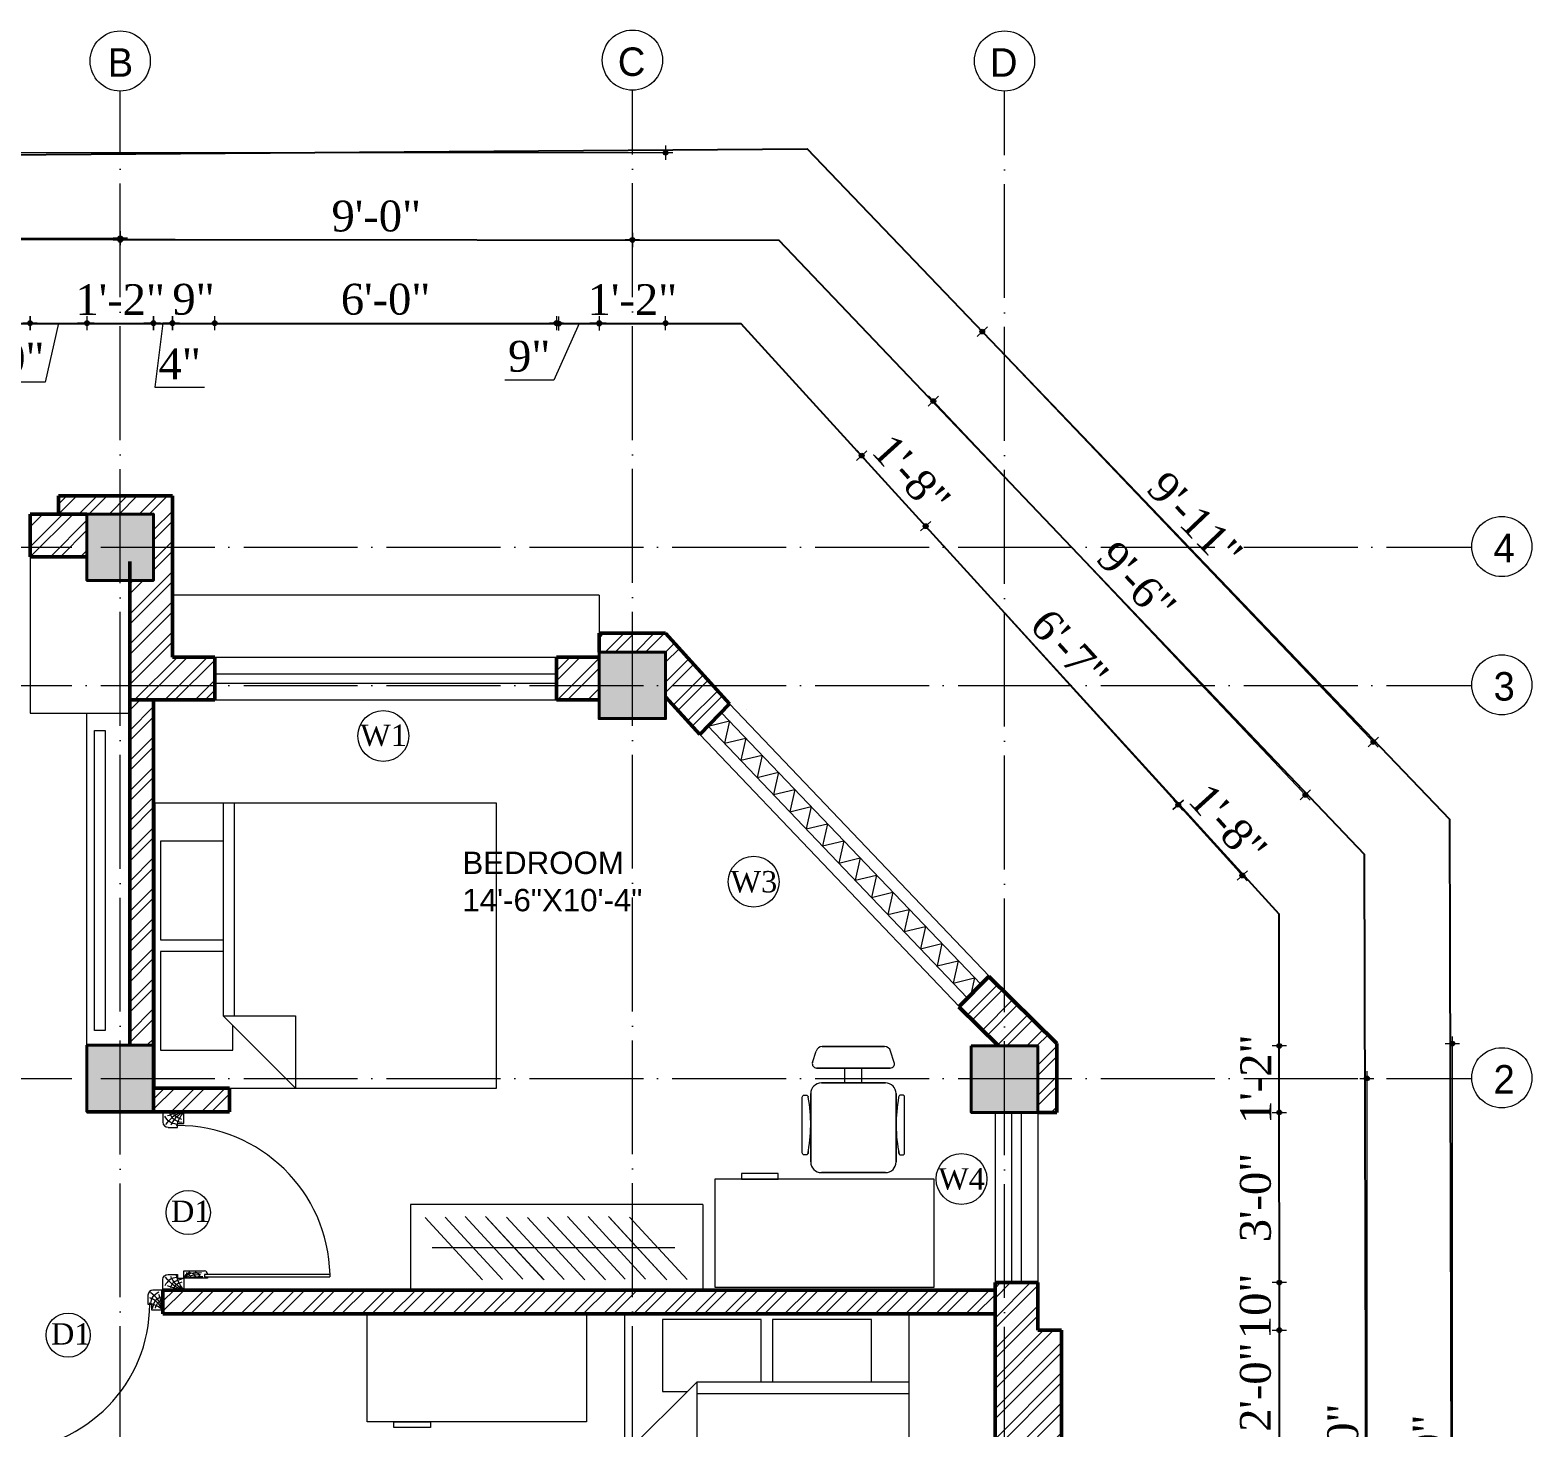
# Model space of a CAD drawing. Header units: inches. Extents: x 153221 to 157601, y -20468 to 0.
# Drawn here: x 155439.4 to 155755.8, y -18797.3 to -18502.7 of the extents above; entities that cross this region are included whole.
import ezdxf

# ---------------------------------------------------------------- set-up
doc = ezdxf.new("R2010")
doc.units = ezdxf.units.IN
doc.header["$MEASUREMENT"] = 0
doc.header["$PDMODE"] = 99
doc.linetypes.add('ACAD_ISO04W100', pattern=[30, 24, -3, 0, -3])
for name, color, linetype, lineweight in [('.09', 24, 'Continuous', 9), ('.1', 168, 'Continuous', 13), ('CENTER  LINE RA', 10, 'ACAD_ISO04W100', 20), ('CONC. OUTLINE RA', 150, 'Continuous', 40), ('DOOR-WIN RA', 3, 'Continuous', 20), ('Furniture', 22, 'Continuous', 13), ('Hatch', 254, 'Continuous', 9), ('HATCH RA', 8, 'Continuous', 5), ('Text', 7, 'Continuous', 18), ('TEXTLAYER', 7, 'Continuous', 18), ('WALL RA', 42, 'Continuous', 50)]:
    doc.layers.add(name, color=color, linetype=linetype, lineweight=lineweight)
doc.layers.add('lettring', color=7, linetype='Continuous')
doc.layers.add('WINDOW+dOOR', color=5, linetype='Continuous')
doc.styles.add('DIM', font='dutch.ttf')
doc.styles.get("Standard").update_dxf_attribs({"font": 'arial.ttf'})
doc.styles.add('titles', font='GOTHICB.TTF')
doc.dimstyles.new('Copy of DIM 8', dxfattribs={"dimtxt": 6.5, "dimasz": 1, "dimexe": 6, "dimexo": 18, "dimgap": 1.6875, "dimtad": 1, "dimdec": 0, "dimzin": 3, "dimdsep": 46, "dimlunit": 4, "dimtxsty": 'DIM', "dimblk": 'dot 2', "dimcen": 0.09375, "dimse1": 1, "dimse2": 1, "dimclrd": 1, "dimclre": 1, "dimclrt": 256, "dimadec": 0, "dimazin": 0, "dimtfac": 0.75, "dimtdec": 0, "dimtix": 1, "dimtmove": 1, "dimatfit": 3, "dimldrblk": 'DOT', "dimfxl": 1, "dimtolj": 1, "dimtzin": 0, "dimlwd": 9, "dimlwe": 9, "dimarcsym": 0})
pattern_1 = [(45, (9477.855, -3872.767), (-3.18198052, 3.18198052), []), (45, (9479.976, -3872.767), (-3.18198052, 3.18198052), [])]

# ---------------------------------------------------------------- blocks, each defined once
blk = doc.blocks.new('30 inch door')
at = {"layer": '.09'}
blk.add_arc((10330.01, 24687.1), 25.67, 91.332, 180, dxfattribs=at)
at = {"layer": '.1'}
for p, q in [((10329.41, 24712.76), (10329.41, 24691.67)), ((10329.41, 24712.76), (10329.81, 24712.76)), ((10329.81, 24691.67), (10329.81, 24712.76)), ((10328.81, 24688.15), (10328.81, 24691.67)), ((10329.29, 24692.15), (10329.41, 24692.15)), ((10329.41, 24692.15), (10329.41, 24691.67)), ((10329.41, 24691.67), (10329.81, 24691.67)), ((10329.41, 24691.67), (10329.81, 24691.67)), ((10329.81, 24691.67), (10329.81, 24692.15)), ((10329.81, 24692.15), (10330.01, 24692.15)), ((10330.01, 24692.15), (10330.01, 24688.15)), ((10302.02, 24688.15), (10302.02, 24684.65)), ((10304.03, 24688.15), (10302.02, 24688.15)), ((10304.03, 24688.15), (10304.03, 24688.15)), ((10304.03, 24687.1), (10304.03, 24688.15)), ((10304.65, 24687.1), (10304.03, 24687.1)), ((10304.65, 24685.52), (10304.65, 24687.1)), ((10330.01, 24688.15), (10328.81, 24688.15)), ((10329.4, 24687.1), (10330.01, 24687.1)), ((10329.4, 24685.52), (10329.4, 24687.1)), ((10330.01, 24687.1), (10330.01, 24688.15)), ((10330.01, 24688.15), (10332.02, 24688.15)), ((10332.02, 24688.15), (10332.02, 24684.65)), ((10302.02, 24684.65), (10303.77, 24684.65)), ((10332.02, 24684.65), (10330.27, 24684.65))]:
    blk.add_line(p, q, dxfattribs=at)
for centre, major_axis, start_param, end_param in [((10329.29, 24691.67), (-0.339, 0.339), 5.497787, 7.068583), ((10303.77, 24685.52), (-0.619, -0.619), 0.785398, 2.356194)]:
    blk.add_ellipse(centre, major_axis=major_axis, ratio=1, start_param=start_param, end_param=end_param, dxfattribs=at)
at = {"layer": '.1', "extrusion": (0, 0, -1)}
blk.add_ellipse((10330.27, 24685.52), major_axis=(-0.619, 0.619), ratio=1, start_param=3.926991, end_param=5.497787, dxfattribs=at)
blk.add_line((10330.01, 24688.15), (10330.01, 24688.15))
at = {"layer": 'Hatch', "lineweight": 0}
for points, knots in [([(10330.01, 24688.15), (10329.8, 24688.26), (10329.35, 24688.51), (10329.11, 24688.97), (10328.99, 24689.22)], [0, 0, 0, 0, 17.459472, 37.737029, 37.737029, 37.737029, 37.737029]), ([(10329.9, 24690.9), (10329.69, 24690.85), (10329.25, 24690.74), (10329.1, 24690.31), (10329.02, 24690.08)], [0, 0, 0, 0, 15.424483, 31.99547, 31.99547, 31.99547, 31.99547]), ([(10329.92, 24690.24), (10329.72, 24690.12), (10329.23, 24689.84), (10329.13, 24689.27), (10329.07, 24688.95)], [0, 0, 0, 0, 17.254821, 40.319618, 40.319618, 40.319618, 40.319618]), ([(10330.01, 24688.15), (10329.7, 24688.44), (10329.1, 24689.01), (10329.14, 24689.82), (10329.09, 24691.13)], [0, 0, 0, 0, 30.296971, 58.529009, 58.529009, 58.529009, 58.529009]), ([(10329.9, 24689.44), (10329.59, 24689.24), (10329.23, 24689.01), (10329.2, 24688.63), (10329.2, 24688.58)], [0, 0, 0, 0, 24.633819, 28.489546, 28.489546, 28.489546, 28.489546]), ([(10330.01, 24688.15), (10329.86, 24688.5), (10329.47, 24689.39), (10329.44, 24690.38), (10329.42, 24690.98)], [0, 0, 0, 0, 28.413311, 72.750806, 72.750806, 72.750806, 72.750806]), ([(10330.01, 24688.15), (10329.93, 24688.7), (10329.77, 24689.76), (10329.75, 24690.84), (10329.74, 24691.37)], [0, 0, 0, 0, 41.50394, 80.765622, 80.765622, 80.765622, 80.765622]), ([(10302.02, 24688.15), (10302.05, 24687.95), (10302.17, 24687.01), (10302.48, 24686.12), (10302.72, 24685.42)], [0, 0, 0, 0, 17.459471, 80.67073, 80.67073, 80.67073, 80.67073]), ([(10302.02, 24688.15), (10302.41, 24687.86), (10303.15, 24687.31), (10304.04, 24687.05), (10304.45, 24686.93)], [0, 0, 0, 0, 41.503939, 78.170205, 78.170205, 78.170205, 78.170205]), ([(10302.02, 24688.15), (10302.45, 24687.5), (10303.05, 24686.59), (10304.02, 24686.14), (10304.29, 24686.01)], [0, 0, 0, 0, 64.705486, 90.408952, 90.408952, 90.408952, 90.408952]), ([(10302.02, 24688.15), (10302.13, 24687.79), (10302.35, 24687.1), (10302.97, 24686.1), (10304.18, 24685.07)], [0, 0, 0, 0, 30.296971, 58.529009, 58.529009, 58.529009, 58.529009]), ([(10303.35, 24687.82), (10303.2, 24687.43), (10302.98, 24686.82), (10302.44, 24686.51), (10302.25, 24686.4)], [0, 0, 0, 0, 34.642749, 52.790216, 52.790216, 52.790216, 52.790216]), ([(10303.86, 24687.89), (10303.73, 24687.32), (10303.52, 24686.4), (10302.7, 24686), (10302.39, 24685.85)], [0, 0, 0, 0, 47.051669, 75.417188, 75.417188, 75.417188, 75.417188]), ([(10304.15, 24687.01), (10304.07, 24686.57), (10303.9, 24685.69), (10303.13, 24685.22), (10302.75, 24684.98)], [0, 0, 0, 0, 36.886594, 73.591637, 73.591637, 73.591637, 73.591637]), ([(10332.02, 24688.15), (10331.63, 24687.86), (10330.89, 24687.31), (10330.01, 24687.05), (10329.59, 24686.93)], [0, 0, 0, 0, 41.503939, 78.170205, 78.170205, 78.170205, 78.170205]), ([(10332.02, 24688.15), (10331.59, 24687.5), (10330.99, 24686.59), (10330.03, 24686.14), (10329.75, 24686.01)], [0, 0, 0, 0, 64.705486, 90.408952, 90.408952, 90.408952, 90.408952]), ([(10332.02, 24688.15), (10331.91, 24687.79), (10331.69, 24687.1), (10331.07, 24686.1), (10329.87, 24685.07)], [0, 0, 0, 0, 30.296971, 58.529009, 58.529009, 58.529009, 58.529009]), ([(10329.89, 24687.01), (10329.98, 24686.57), (10330.14, 24685.69), (10330.91, 24685.22), (10331.29, 24684.98)], [0, 0, 0, 0, 36.886594, 73.591637, 73.591637, 73.591637, 73.591637]), ([(10330.18, 24687.89), (10330.31, 24687.32), (10330.52, 24686.4), (10331.35, 24686), (10331.66, 24685.85)], [0, 0, 0, 0, 47.051669, 75.417188, 75.417188, 75.417188, 75.417188]), ([(10330.7, 24687.82), (10330.84, 24687.43), (10331.06, 24686.82), (10331.61, 24686.51), (10331.8, 24686.4)], [0, 0, 0, 0, 34.642749, 52.790216, 52.790216, 52.790216, 52.790216]), ([(10332.02, 24688.15), (10332, 24687.95), (10331.87, 24687.01), (10331.56, 24686.12), (10331.32, 24685.42)], [0, 0, 0, 0, 17.459471, 80.67073, 80.67073, 80.67073, 80.67073])]:
    blk.add_open_spline(points, degree=3, knots=knots, dxfattribs=at)
blk = doc.blocks.new('COLUMN')
at = {"layer": 'CONC. OUTLINE RA', "transparency": 33554687}
h = blk.add_hatch(color=256, dxfattribs=at)
h.dxf.hatch_style = 1
h.paths.add_polyline_path([(148062.93, -13130.45), (148076.93, -13130.45), (148076.93, -13116.45), (148062.93, -13116.45)])
at = {"layer": 'CONC. OUTLINE RA'}
blk.add_lwpolyline([(148062.93, -13116.45), (148076.93, -13116.45), (148076.93, -13130.45), (148062.93, -13130.45)], close=True, dxfattribs=at)
blk = doc.blocks.new('Bed - Queen')
at = {"linetype": 'Continuous'}
for p, q in [((0, -72.00003), (0, 0)), ((0, 0), (59.99999, 0)), ((59.99999, 0), (59.99999, -72.00003)), ((7.99999, -1.2), (28.79998, -1.2)), ((7.99999, -14.4), (7.99999, -1.2)), ((28.79998, -1.2), (28.79998, -14.4)), ((31.19999, -1.2), (51.99999, -1.2)), ((31.19999, -14.4), (31.19999, -1.2)), ((51.99999, -1.2), (51.99999, -16.4)), ((0, -14.4), (44.8, -14.4)), ((59.99999, -29.6), (44.8, -14.4)), ((44.8, -14.4), (44.8, -29.6)), ((44.8, -16.8), (0, -16.8)), ((51.99999, -16.4), (46.79936, -16.4)), ((44.8, -29.6), (59.99999, -29.6)), ((59.99999, -72.00003), (0, -72.00003))]:
    blk.add_line(p, q, dxfattribs=at)
blk = doc.blocks.new('dot1')
at = {"layer": 'Hatch'}
h = blk.add_hatch(color=256, dxfattribs=at)
edge = h.paths.add_edge_path()
edge.add_arc((0, 0), 1, 0, 360)
for p, q in [((3, 0), (-3, 0)), ((0, 3), (0, -3))]:
    blk.add_line(p, q, dxfattribs=at)
blk.add_circle((0, 0), 1, dxfattribs=at)
blk = doc.blocks.new('dot 2')
at = {"layer": 'Hatch', "xscale": 0.5, "yscale": 0.5, "zscale": 0.5}
blk.add_blockref('dot1', (0, 0), dxfattribs=at)
blk = doc.blocks.new('*D711')
at = {"layer": 'Defpoints', "color": 0, "transparency": 16777216}
for p in [(159371.08, -18564.47), (159299.08, -18604.7), (159371.08, -18604.7)]:
    blk.add_point(p, dxfattribs=at)
at = {"layer": 'lettring', "color": 1, "lineweight": 9, "transparency": 16777216}
blk.add_line((159300.08, -18564.47), (159370.08, -18564.47), dxfattribs=at)
at = {"layer": 'lettring', "color": 1, "lineweight": 9, "transparency": 16777216, "rotation": 180}
blk.add_blockref('dot 2', (159299.08, -18564.47), dxfattribs=at)
at = {"layer": 'lettring', "color": 1, "lineweight": 9, "transparency": 16777216}
blk.add_blockref('dot 2', (159371.08, -18564.47), dxfattribs=at)
at = {"layer": 'lettring', "transparency": 16777216, "insert": (159335.08, -18559.47), "char_height": 6.5, "attachment_point": 5, "style": 'DIM'}
blk.add_mtext('\\A1;6\'-0"', dxfattribs=at)
blk = doc.blocks.new('_Dot')
at = {"color": 0, "linetype": 'ByBlock', "lineweight": -2}
blk.add_line((-0.5, 0), (-1, 0), dxfattribs=at)
at = {"color": 0, "linetype": 'ByBlock', "const_width": 0.5}
blk.add_lwpolyline([(-0.25, 0, 1), (0.25, 0, 1)], format="xyb", close=True, dxfattribs=at)
blk = doc.blocks.new('nbc')
at = {"layer": 'CENTER  LINE RA', "linetype": 'ACAD_ISO04W100'}
for p, q in [((157748.23, -18980.32), (157748.23, -18515.46)), ((157856.14, -18980.29), (157856.14, -18515.29)), ((157934.54, -18980.46), (157934.54, -18515.46)), ((157473.24, -18611.56), (158032.97, -18611.56)), ((157473.24, -18640.7), (158032.97, -18640.7)), ((157473.24, -18723.5), (158032.97, -18723.5))]:
    blk.add_line(p, q, dxfattribs=at)
at = {"layer": 'Text'}
for centre in [(157748.23, -18509.12), (157748.23, -18509.12), (157748.23, -18509.12), (157856.14, -18508.94), (157856.14, -18508.94), (157856.14, -18508.94), (157934.54, -18509.12), (157934.54, -18509.12), (157934.54, -18509.12), (158039.31, -18611.43), (158039.31, -18611.43), (158039.31, -18611.43), (158039.31, -18640.57), (158039.31, -18640.57), (158039.31, -18640.57), (158039.31, -18723.37), (158039.31, -18723.37), (158039.31, -18723.37)]:
    blk.add_circle(centre, 6.34, dxfattribs=at)
at = {"layer": 'Text', "char_height": 6, "width": 68.6783, "attachment_point": 3, "rotation": 0.0035, "style": 'titles'}
for s, insert in [('{\\fStylus BT|b0|i0|c0|p34;B}', (157750.95, -18506.44)), ('{\\fStylus BT|b0|i0|c0|p34;C}', (157858.86, -18506.27)), ('{\\fStylus BT|b0|i0|c0|p34;D}', (157937.27, -18506.44)), ('{\\fStylus BT|b0|i0|c0|p34;4}', (158042.03, -18608.75)), ('{\\fStylus BT|b0|i0|c0|p34;3}', (158042.03, -18637.89)), ('{\\fStylus BT|b0|i0|c0|p34;2}', (158042.03, -18720.69))]:
    blk.add_mtext(s, dxfattribs=dict(at, insert=insert))
blk = doc.blocks.new('*D712')
at = {"layer": 'Defpoints', "color": 0, "transparency": 16777216}
for p in [(159383.08, -18564.47), (159371.08, -18604.7), (159383.08, -18604.7)]:
    blk.add_point(p, dxfattribs=at)
at = {"layer": 'lettring', "color": 1, "lineweight": 9, "transparency": 16777216}
for p, q in [((159372.08, -18564.47), (159382.08, -18564.47)), ((159377.08, -18564.47), (159374.3, -18576.91)), ((159374.3, -18576.91), (159355.08, -18576.91))]:
    blk.add_line(p, q, dxfattribs=at)
at = {"layer": 'lettring', "color": 1, "lineweight": 9, "transparency": 16777216, "rotation": 180}
blk.add_blockref('dot 2', (159371.08, -18564.47), dxfattribs=at)
at = {"layer": 'lettring', "color": 1, "lineweight": 9, "transparency": 16777216}
blk.add_blockref('dot 2', (159383.08, -18564.47), dxfattribs=at)
at = {"layer": 'lettring', "transparency": 16777216, "insert": (159364.69, -18571.88), "char_height": 6.5, "attachment_point": 5, "style": 'DIM'}
blk.add_mtext('\\A1;1\'-0"', dxfattribs=at)
blk = doc.blocks.new('*D713')
at = {"layer": 'Defpoints', "color": 0, "transparency": 16777216}
for p in [(159397.08, -18564.47), (159383.08, -18604.7), (159397.08, -18604.69)]:
    blk.add_point(p, dxfattribs=at)
at = {"layer": 'lettring', "color": 1, "lineweight": 9, "transparency": 16777216}
for p, q in [((159382.08, -18564.47), (159381.08, -18564.47)), ((159383.08, -18564.47), (159397.08, -18564.47)), ((159398.08, -18564.47), (159399.08, -18564.47))]:
    blk.add_line(p, q, dxfattribs=at)
blk.add_blockref('dot 2', (159383.08, -18564.47), dxfattribs=at)
at = {"layer": 'lettring', "color": 1, "lineweight": 9, "transparency": 16777216, "rotation": 180}
blk.add_blockref('dot 2', (159397.08, -18564.47), dxfattribs=at)
at = {"layer": 'lettring', "transparency": 16777216, "insert": (159390.08, -18559.51), "char_height": 6.5, "attachment_point": 5, "style": 'DIM'}
blk.add_mtext('\\A1;1\'-2"', dxfattribs=at)
blk = doc.blocks.new('*D714')
at = {"layer": 'Defpoints', "color": 0, "transparency": 16777216}
for p in [(159401.08, -18564.47), (159401.08, -18600.86), (159397.08, -18604.69)]:
    blk.add_point(p, dxfattribs=at)
at = {"layer": 'lettring', "color": 1, "lineweight": 9, "transparency": 16777216}
for p, q in [((159396.08, -18564.47), (159395.08, -18564.47)), ((159397.08, -18564.47), (159401.08, -18564.47)), ((159397.08, -18564.47), (159401.08, -18564.47)), ((159399.08, -18564.47), (159397.39, -18577.97)), ((159402.08, -18564.47), (159403.08, -18564.47)), ((159397.39, -18577.97), (159407.86, -18577.97))]:
    blk.add_line(p, q, dxfattribs=at)
blk.add_blockref('dot 2', (159397.08, -18564.47), dxfattribs=at)
at = {"layer": 'lettring', "color": 1, "lineweight": 9, "transparency": 16777216, "rotation": 180}
blk.add_blockref('dot 2', (159401.08, -18564.47), dxfattribs=at)
at = {"layer": 'lettring', "transparency": 16777216, "insert": (159402.62, -18573.03), "char_height": 6.5, "attachment_point": 5, "style": 'DIM'}
blk.add_mtext('\\A1;4"', dxfattribs=at)
blk = doc.blocks.new('*D715')
at = {"layer": 'Defpoints', "color": 0, "transparency": 16777216}
for p in [(159409.99, -18564.47), (159401.08, -18600.86), (159409.99, -18634.84)]:
    blk.add_point(p, dxfattribs=at)
at = {"layer": 'lettring', "color": 1, "lineweight": 9, "transparency": 16777216}
for p, q in [((159400.08, -18564.47), (159399.08, -18564.47)), ((159401.08, -18564.47), (159409.99, -18564.47)), ((159410.99, -18564.47), (159411.99, -18564.47))]:
    blk.add_line(p, q, dxfattribs=at)
blk.add_blockref('dot 2', (159401.08, -18564.47), dxfattribs=at)
at = {"layer": 'lettring', "color": 1, "lineweight": 9, "transparency": 16777216, "rotation": 180}
blk.add_blockref('dot 2', (159409.99, -18564.47), dxfattribs=at)
at = {"layer": 'lettring', "transparency": 16777216, "insert": (159405.53, -18559.47), "char_height": 6.5, "attachment_point": 5, "style": 'DIM'}
blk.add_mtext('\\A1;9"', dxfattribs=at)
blk = doc.blocks.new('*D864')
at = {"layer": 'Defpoints', "color": 0, "transparency": 16777216}
for p in [(159481.99, -18564.47), (159409.99, -18634.84), (159481.99, -18634.84)]:
    blk.add_point(p, dxfattribs=at)
at = {"layer": 'lettring', "color": 1, "lineweight": 9, "transparency": 16777216}
blk.add_line((159410.99, -18564.47), (159480.99, -18564.47), dxfattribs=at)
at = {"layer": 'lettring', "color": 1, "lineweight": 9, "transparency": 16777216, "rotation": 180}
blk.add_blockref('dot 2', (159409.99, -18564.47), dxfattribs=at)
at = {"layer": 'lettring', "color": 1, "lineweight": 9, "transparency": 16777216}
blk.add_blockref('dot 2', (159481.99, -18564.47), dxfattribs=at)
at = {"layer": 'lettring', "transparency": 16777216, "insert": (159445.99, -18559.47), "char_height": 6.5, "attachment_point": 5, "style": 'DIM'}
blk.add_mtext('\\A1;6\'-0"', dxfattribs=at)
blk = doc.blocks.new('*D860')
at = {"layer": 'Defpoints', "color": 0, "transparency": 16777216}
for p in [(159490.99, -18564.55), (159482.49, -18635.95), (159490.99, -18634.92)]:
    blk.add_point(p, dxfattribs=at)
at = {"layer": 'lettring', "color": 1, "lineweight": 9, "transparency": 16777216}
for p, q in [((159486.74, -18564.55), (159481.43, -18576.49)), ((159483.49, -18564.55), (159489.99, -18564.55)), ((159481.43, -18576.49), (159471.08, -18576.49))]:
    blk.add_line(p, q, dxfattribs=at)
at = {"layer": 'lettring', "color": 1, "lineweight": 9, "transparency": 16777216, "rotation": 180}
blk.add_blockref('dot 2', (159482.49, -18564.55), dxfattribs=at)
at = {"layer": 'lettring', "color": 1, "lineweight": 9, "transparency": 16777216}
blk.add_blockref('dot 2', (159490.99, -18564.55), dxfattribs=at)
at = {"layer": 'lettring', "transparency": 16777216, "insert": (159476.25, -18571.49), "char_height": 6.5, "attachment_point": 5, "style": 'DIM'}
blk.add_mtext('\\A1;9"', dxfattribs=at)
blk = doc.blocks.new('*D716')
at = {"layer": 'Defpoints', "color": 0, "transparency": 16777216}
for p in [(159504.99, -18564.47), (159490.99, -18633.81), (159504.99, -18633.81)]:
    blk.add_point(p, dxfattribs=at)
at = {"layer": 'lettring', "color": 1, "lineweight": 9, "transparency": 16777216}
for p, q in [((159489.99, -18564.47), (159488.99, -18564.47)), ((159490.99, -18564.47), (159504.99, -18564.47)), ((159505.99, -18564.47), (159506.99, -18564.47))]:
    blk.add_line(p, q, dxfattribs=at)
blk.add_blockref('dot 2', (159490.99, -18564.47), dxfattribs=at)
at = {"layer": 'lettring', "color": 1, "lineweight": 9, "transparency": 16777216, "rotation": 180}
blk.add_blockref('dot 2', (159504.99, -18564.47), dxfattribs=at)
at = {"layer": 'lettring', "transparency": 16777216, "insert": (159497.99, -18559.51), "char_height": 6.5, "attachment_point": 5, "style": 'DIM'}
blk.add_mtext('\\A1;1\'-2"', dxfattribs=at)
blk = doc.blocks.new('*D865')
at = {"layer": 'Defpoints', "color": 0, "transparency": 16777216}
for p in [(159390.08, -18546.57), (159186.04, -18611.67), (159390.08, -18611.67)]:
    blk.add_point(p, dxfattribs=at)
at = {"layer": 'lettring', "color": 1, "lineweight": 9, "transparency": 16777216}
blk.add_line((159187.04, -18546.57), (159389.08, -18546.57), dxfattribs=at)
at = {"layer": 'lettring', "color": 1, "lineweight": 9, "transparency": 16777216, "rotation": 180}
blk.add_blockref('dot 2', (159186.04, -18546.57), dxfattribs=at)
at = {"layer": 'lettring', "color": 1, "lineweight": 9, "transparency": 16777216}
blk.add_blockref('dot 2', (159390.08, -18546.57), dxfattribs=at)
at = {"layer": 'lettring', "transparency": 16777216, "insert": (159288.06, -18541.55), "char_height": 6.5, "attachment_point": 5, "style": 'DIM'}
blk.add_mtext('\\A1;17\'-0"', dxfattribs=at)
blk = doc.blocks.new('*D875')
at = {"layer": 'Defpoints', "color": 0, "transparency": 16777216}
for p in [(159497.99, -18546.94), (159497.99, -18546.94), (159390.08, -18611.67)]:
    blk.add_point(p, dxfattribs=at)
at = {"layer": 'lettring', "color": 1, "lineweight": 9, "transparency": 16777216}
blk.add_line((159391.08, -18546.94), (159496.99, -18546.94), dxfattribs=at)
at = {"layer": 'lettring', "color": 1, "lineweight": 9, "transparency": 16777216, "rotation": 180}
blk.add_blockref('dot 2', (159390.08, -18546.94), dxfattribs=at)
at = {"layer": 'lettring', "color": 1, "lineweight": 9, "transparency": 16777216}
blk.add_blockref('dot 2', (159497.99, -18546.94), dxfattribs=at)
at = {"layer": 'lettring', "transparency": 16777216, "insert": (159444.03, -18541.94), "char_height": 6.5, "attachment_point": 5, "style": 'DIM'}
blk.add_mtext('\\A1;9\'-0"', dxfattribs=at)
blk = doc.blocks.new('*D717')
at = {"layer": 'Defpoints', "color": 0, "transparency": 16777216}
for p in [(159179.04, -18528.57), (159179.04, -18629.81), (159504.99, -18629.81)]:
    blk.add_point(p, dxfattribs=at)
at = {"layer": 'lettring', "color": 1, "lineweight": 9, "transparency": 16777216}
blk.add_line((159503.99, -18528.57), (159180.04, -18528.57), dxfattribs=at)
at = {"layer": 'lettring', "color": 1, "lineweight": 9, "transparency": 16777216, "rotation": 180}
blk.add_blockref('dot 2', (159179.04, -18528.57), dxfattribs=at)
at = {"layer": 'lettring', "color": 1, "lineweight": 9, "transparency": 16777216}
blk.add_blockref('dot 2', (159504.99, -18528.57), dxfattribs=at)
at = {"layer": 'lettring', "transparency": 16777216, "insert": (159342.01, -18523.57), "char_height": 6.5, "attachment_point": 5, "style": 'DIM'}
blk.add_mtext('\\A1;27\'-2"', dxfattribs=at)
blk = doc.blocks.new('*D718')
at = {"layer": 'Defpoints', "color": 0, "transparency": 16777216}
for p in [(159559.77, -18607.25), (159504.99, -18629.81), (159518.47, -18644.69)]:
    blk.add_point(p, dxfattribs=at)
at = {"layer": 'lettring', "color": 1, "lineweight": 9, "transparency": 16777216}
blk.add_line((159546.96, -18593.12), (159559.1, -18606.51), dxfattribs=at)
for p, rotation in [((159546.29, -18592.38), 132.1864130541454), ((159559.77, -18607.25), 312.1864130541455)]:
    blk.add_blockref('dot 2', p, dxfattribs=dict(at, rotation=rotation))
at = {"layer": 'lettring', "transparency": 16777216, "insert": (159556.76, -18596.44), "char_height": 6.5, "attachment_point": 5, "rotation": 312.1864, "style": 'DIM'}
blk.add_mtext('\\A1;1\'-8"', dxfattribs=at)
blk = doc.blocks.new('*D719')
at = {"layer": 'Defpoints', "color": 0, "transparency": 16777216}
for p in [(159518.47, -18644.69), (159612.98, -18665.96), (159573.09, -18702.12)]:
    blk.add_point(p, dxfattribs=at)
at = {"layer": 'lettring', "color": 1, "lineweight": 9, "transparency": 16777216}
blk.add_line((159560.44, -18607.99), (159612.31, -18665.22), dxfattribs=at)
for p, rotation in [((159559.77, -18607.25), 132.1864130541455), ((159612.98, -18665.96), 312.1864130541455)]:
    blk.add_blockref('dot 2', p, dxfattribs=dict(at, rotation=rotation))
at = {"layer": 'lettring', "transparency": 16777216, "insert": (159590.08, -18633.25), "char_height": 6.5, "attachment_point": 5, "rotation": 312.1864, "style": 'DIM'}
blk.add_mtext('\\A1;6\'-7"', dxfattribs=at)
blk = doc.blocks.new('*D720')
at = {"layer": 'Defpoints', "color": 0, "transparency": 16777216}
for p in [(159626.48, -18680.86), (159573.09, -18702.12), (159587.39, -18716.28)]:
    blk.add_point(p, dxfattribs=at)
at = {"layer": 'lettring', "color": 1, "lineweight": 9, "transparency": 16777216}
blk.add_line((159613.65, -18666.7), (159625.81, -18680.12), dxfattribs=at)
for p, rotation in [((159612.98, -18665.96), 132.1864130541455), ((159626.48, -18680.86), 312.1864130541455)]:
    blk.add_blockref('dot 2', p, dxfattribs=dict(at, rotation=rotation))
at = {"layer": 'lettring', "transparency": 16777216, "insert": (159623.46, -18670.03), "char_height": 6.5, "attachment_point": 5, "rotation": 312.1864, "style": 'DIM'}
blk.add_mtext('\\A1;1\'-8"', dxfattribs=at)
blk = doc.blocks.new('*D721')
at = {"layer": 'Defpoints', "color": 0, "transparency": 16777216}
for p in [(159497.99, -18640.81), (159639.78, -18663.87), (159576.39, -18723.78)]:
    blk.add_point(p, dxfattribs=at)
at = {"layer": 'lettring', "color": 1, "lineweight": 9, "transparency": 16777216}
blk.add_line((159562.06, -18581.63), (159639.1, -18663.15), dxfattribs=at)
for p, rotation in [((159561.38, -18580.9), 133.3803071193786), ((159639.78, -18663.87), 313.3803071193786)]:
    blk.add_blockref('dot 2', p, dxfattribs=dict(at, rotation=rotation))
at = {"layer": 'lettring', "transparency": 16777216, "insert": (159604.22, -18618.95), "char_height": 6.5, "attachment_point": 5, "rotation": 313.3803, "style": 'DIM'}
blk.add_mtext('\\A1;9\'-6"', dxfattribs=at)
blk = doc.blocks.new('*D861')
at = {"layer": 'Defpoints', "color": 0, "transparency": 16777216}
for p in [(159504.99, -18629.81), (159654.09, -18652.73), (159587.39, -18716.28)]:
    blk.add_point(p, dxfattribs=at)
at = {"layer": 'lettring', "color": 1, "lineweight": 9, "transparency": 16777216}
blk.add_line((159572.37, -18566.98), (159653.4, -18652.01), dxfattribs=at)
for p, rotation in [((159571.68, -18566.25), 133.6193802192324), ((159654.09, -18652.73), 313.6193802192324)]:
    blk.add_blockref('dot 2', p, dxfattribs=dict(at, rotation=rotation))
at = {"layer": 'lettring', "transparency": 16777216, "insert": (159616.52, -18606.03), "char_height": 6.5, "attachment_point": 5, "rotation": 313.6194, "style": 'DIM'}
blk.add_mtext('\\A1;9\'-11"', dxfattribs=at)
blk = doc.blocks.new('*D722')
at = {"layer": 'Defpoints', "color": 0, "transparency": 16777216}
for p in [(159583.39, -18716.78), (159583.39, -18730.78), (159634.28, -18730.78)]:
    blk.add_point(p, dxfattribs=at)
at = {"layer": 'lettring', "color": 1, "lineweight": 9, "transparency": 16777216}
for p, q in [((159634.28, -18715.78), (159634.28, -18714.78)), ((159634.28, -18716.78), (159634.28, -18730.78)), ((159634.28, -18731.78), (159634.28, -18732.78))]:
    blk.add_line(p, q, dxfattribs=at)
for p, rotation in [((159634.28, -18716.78), 270), ((159634.28, -18730.78), 90)]:
    blk.add_blockref('dot 2', p, dxfattribs=dict(at, rotation=rotation))
at = {"layer": 'lettring', "transparency": 16777216, "insert": (159629.32, -18723.78), "char_height": 6.5, "attachment_point": 5, "rotation": 90, "style": 'DIM'}
blk.add_mtext('\\A1;1\'-2"', dxfattribs=at)
blk = doc.blocks.new('*D723')
at = {"layer": 'Defpoints', "color": 0, "transparency": 16777216}
for p in [(159583.39, -18730.78), (159583.39, -18766.65), (159634.28, -18766.65)]:
    blk.add_point(p, dxfattribs=at)
at = {"layer": 'lettring', "color": 1, "lineweight": 9, "transparency": 16777216}
blk.add_line((159634.28, -18731.78), (159634.28, -18765.65), dxfattribs=at)
for p, rotation in [((159634.28, -18730.78), 90), ((159634.28, -18766.65), 270)]:
    blk.add_blockref('dot 2', p, dxfattribs=dict(at, rotation=rotation))
at = {"layer": 'lettring', "transparency": 16777216, "insert": (159629.28, -18748.71), "char_height": 6.5, "attachment_point": 5, "rotation": 90, "style": 'DIM'}
blk.add_mtext('\\A1;3\'-0"', dxfattribs=at)
blk = doc.blocks.new('*D724')
at = {"layer": 'Defpoints', "color": 0, "transparency": 16777216}
for p in [(159583.39, -18766.65), (159583.39, -18776.66), (159634.28, -18776.66)]:
    blk.add_point(p, dxfattribs=at)
at = {"layer": 'lettring', "color": 1, "lineweight": 9, "transparency": 16777216}
for p, q in [((159634.28, -18765.65), (159634.28, -18764.65)), ((159634.28, -18766.65), (159634.28, -18776.66)), ((159634.28, -18777.66), (159634.28, -18778.66))]:
    blk.add_line(p, q, dxfattribs=at)
for p, rotation in [((159634.28, -18766.65), 270), ((159634.28, -18776.66), 90)]:
    blk.add_blockref('dot 2', p, dxfattribs=dict(at, rotation=rotation))
at = {"layer": 'lettring', "transparency": 16777216, "insert": (159629.26, -18771.65), "char_height": 6.5, "attachment_point": 5, "rotation": 90, "style": 'DIM'}
blk.add_mtext('\\A1;10"', dxfattribs=at)
blk = doc.blocks.new('*D725')
at = {"layer": 'Defpoints', "color": 0, "transparency": 16777216}
for p in [(159583.39, -18776.66), (159588.39, -18800.66), (159634.28, -18800.66)]:
    blk.add_point(p, dxfattribs=at)
at = {"layer": 'lettring', "color": 1, "lineweight": 9, "transparency": 16777216}
blk.add_line((159634.28, -18777.66), (159634.28, -18799.66), dxfattribs=at)
for p, rotation in [((159634.28, -18776.66), 90), ((159634.28, -18800.66), 270)]:
    blk.add_blockref('dot 2', p, dxfattribs=dict(at, rotation=rotation))
at = {"layer": 'lettring', "transparency": 16777216, "insert": (159629.28, -18788.66), "char_height": 6.5, "attachment_point": 5, "rotation": 90, "style": 'DIM'}
blk.add_mtext('\\A1;2\'-0"', dxfattribs=at)
blk = doc.blocks.new('*D866')
at = {"layer": 'Defpoints', "color": 0, "transparency": 16777216}
for p in [(159576.39, -18723.6), (159576.39, -18889.31), (159652.72, -18889.31)]:
    blk.add_point(p, dxfattribs=at)
at = {"layer": 'lettring', "color": 1, "lineweight": 9, "transparency": 16777216}
blk.add_line((159652.72, -18724.6), (159652.72, -18888.31), dxfattribs=at)
for p, rotation in [((159652.72, -18723.6), 90), ((159652.72, -18889.31), 270)]:
    blk.add_blockref('dot 2', p, dxfattribs=dict(at, rotation=rotation))
at = {"layer": 'lettring', "transparency": 16777216, "insert": (159647.69, -18806.46), "char_height": 6.5, "attachment_point": 5, "rotation": 90, "style": 'DIM'}
blk.add_mtext('\\A1;13\'-10"', dxfattribs=at)
blk = doc.blocks.new('*D730')
at = {"layer": 'Defpoints', "color": 0, "transparency": 16777216}
for p in [(159587.39, -18716.28), (159587.39, -18896.35), (159670.73, -18896.35)]:
    blk.add_point(p, dxfattribs=at)
at = {"layer": 'lettring', "color": 1, "lineweight": 9, "transparency": 16777216}
blk.add_line((159670.73, -18717.28), (159670.73, -18895.35), dxfattribs=at)
for p, rotation in [((159670.73, -18716.28), 90), ((159670.73, -18896.35), 270)]:
    blk.add_blockref('dot 2', p, dxfattribs=dict(at, rotation=rotation))
at = {"layer": 'lettring', "transparency": 16777216, "insert": (159665.66, -18806.32), "char_height": 6.5, "attachment_point": 5, "rotation": 90, "style": 'DIM'}
blk.add_mtext('\\A1;15\'-0"', dxfattribs=at)
blk = doc.blocks.new('JFL')
at = {"layer": 'HATCH RA'}
h = blk.add_hatch(dxfattribs=at)
h.set_pattern_fill('ANSI32', color=256, scale=12)
h.paths.add_polyline_path([(159401.08, -18634.84), (159401.08, -18600.86), (159377.08, -18600.84), (159377.08, -18604.7), (159383.08, -18604.7), (159383.08, -18604.69), (159397.08, -18604.69), (159397.08, -18618.69), (159392.08, -18618.69), (159392.08, -18643.84), (159409.99, -18643.84), (159409.99, -18634.84)])
h = blk.add_hatch(dxfattribs=at)
h.set_pattern_fill('ANSI32', color=256, scale=12)
h.set_pattern_definition([(45, (9477.855, -3876.767), (-3.18198052, 3.18198052), []), (45, (9479.976, -3876.767), (-3.18198052, 3.18198052), [])])
h.paths.add_polyline_path([(159371.08, -18604.7), (159371.08, -18613.7), (159383.08, -18613.7), (159383.08, -18604.7), (159377.08, -18604.7), (159377.08, -18604.7)])
h = blk.add_hatch(dxfattribs=at)
h.set_pattern_fill('ANSI32', color=256, scale=12)
h.paths.add_polyline_path([(159512.21, -18651.18), (159518.47, -18644.69), (159504.99, -18629.81), (159490.99, -18629.81), (159490.99, -18633.81), (159504.99, -18633.81), (159504.99, -18643.21)])
h = blk.add_hatch(dxfattribs=at)
h.set_pattern_fill('ANSI32', color=256, scale=12)
h.paths.add_polyline_path([(159490.99, -18643.84), (159490.99, -18634.84), (159481.99, -18634.84), (159481.99, -18643.84)])
h = blk.add_hatch(dxfattribs=at)
h.set_pattern_fill('ANSI32', color=256, scale=12)
h.set_pattern_definition(pattern_1)
h.paths.add_polyline_path([(159397.08, -18643.84), (159392.08, -18643.84), (159392.08, -18716.64), (159397.08, -18716.64)])
h = blk.add_hatch(dxfattribs=at)
h.set_pattern_fill('ANSI32', color=256, scale=12)
h.paths.add_polyline_path([(159573.09, -18702.12), (159566.75, -18708.51), (159575.1, -18716.78), (159583.39, -18716.78), (159583.39, -18730.78), (159583.39, -18730.79), (159587.39, -18730.79), (159587.39, -18716.28)])
h = blk.add_hatch(dxfattribs=at)
h.set_pattern_fill('ANSI32', color=256, scale=12)
h.set_pattern_definition(pattern_1)
h.paths.add_polyline_path([(159413.08, -18730.64), (159413.08, -18725.64), (159397.08, -18725.64), (159397.08, -18730.64)])
h = blk.add_hatch(dxfattribs=at)
h.set_pattern_fill('ANSI32', color=256, scale=12)
h.set_pattern_definition([(45, (9491.29, -3872.774), (-3.18198052, 3.18198052), []), (45, (9493.4114, -3872.774), (-3.18198052, 3.18198052), [])])
h.paths.add_polyline_path([(159574.39, -18806.66), (159583.39, -18806.66), (159583.39, -18800.66), (159588.39, -18800.66), (159588.39, -18776.66), (159583.39, -18776.66), (159583.39, -18766.65), (159574.39, -18766.65)])
h = blk.add_hatch(dxfattribs=at)
h.set_pattern_fill('ANSI32', color=256, scale=12)
h.set_pattern_definition(pattern_1)
h.paths.add_polyline_path([(159574.39, -18768.21), (159399.08, -18768.21), (159399.08, -18773.21), (159574.39, -18773.21)])
for q in [(159401.08, -18621.81), (159490.99, -18633.81)]:
    blk.add_line((159490.99, -18621.81), q)
at = {"layer": 'Defpoints'}
for points in [[(159129.25, -18530.75), (159534.79, -18527.75), (159670.12, -18669.01), (159670.93, -18968.87), (159129.25, -18970.29)], [(159147.25, -18546.57), (159528.82, -18546.97), (159652.14, -18676.39), (159652.88, -18950.85), (159147.25, -18950.13)], [(159165.25, -18564.57), (159520.82, -18564.54), (159634.17, -18688.93), (159634.33, -18932.18), (159165.25, -18932.16)]]:
    blk.add_lwpolyline(points, close=True, dxfattribs=at)
at = {"layer": 'DOOR-WIN RA'}
for p, q in [((159409.99, -18634.84), (159481.99, -18634.84)), ((159409.99, -18638.34), (159481.99, -18638.34)), ((159409.99, -18640.34), (159481.99, -18640.34)), ((159409.99, -18643.84), (159481.99, -18643.84)), ((159516.79, -18646.55), (159571.44, -18703.86)), ((159518.47, -18644.69), (159573.16, -18702.04)), ((159522, -18645.79), (159522.04, -18645.78)), ((159513.9, -18649.31), (159568.55, -18706.62)), ((159513.96, -18649.37), (159518.44, -18648.28)), ((159518.44, -18648.28), (159517.4, -18652.98)), ((159566.83, -18708.43), (159512.22, -18651.17)), ((159517.4, -18652.98), (159521.89, -18651.89)), ((159521.89, -18651.89), (159520.84, -18656.59)), ((159520.84, -18656.59), (159525.33, -18655.5)), ((159525.33, -18655.5), (159524.28, -18660.2)), ((159524.28, -18660.2), (159528.77, -18659.11)), ((159528.77, -18659.11), (159527.73, -18663.81)), ((159527.73, -18663.81), (159532.22, -18662.72)), ((159532.22, -18662.72), (159531.17, -18667.42)), ((159531.17, -18667.42), (159535.66, -18666.33)), ((159535.66, -18666.33), (159534.61, -18671.03)), ((159534.61, -18671.03), (159539.1, -18669.94)), ((159539.1, -18669.94), (159538.06, -18674.64)), ((159538.06, -18674.64), (159542.54, -18673.55)), ((159542.54, -18673.55), (159541.5, -18678.25)), ((159541.5, -18678.25), (159545.99, -18677.16)), ((159545.99, -18677.16), (159544.94, -18681.86)), ((159544.94, -18681.86), (159549.43, -18680.77)), ((159549.43, -18680.77), (159548.39, -18685.47)), ((159548.39, -18685.47), (159552.87, -18684.38)), ((159552.87, -18684.38), (159551.83, -18689.08)), ((159551.83, -18689.08), (159556.32, -18687.99)), ((159556.32, -18687.99), (159555.27, -18692.69)), ((159555.27, -18692.69), (159559.76, -18691.6)), ((159559.76, -18691.6), (159558.71, -18696.3)), ((159558.71, -18696.3), (159563.2, -18695.21)), ((159563.2, -18695.21), (159562.16, -18699.92)), ((159562.16, -18699.92), (159566.64, -18698.83)), ((159566.64, -18698.83), (159565.6, -18703.53)), ((159565.6, -18703.53), (159570.09, -18702.44)), ((159570.09, -18702.44), (159569.31, -18705.93)), ((159574.39, -18730.78), (159574.39, -18766.65)), ((159577.89, -18730.65), (159577.89, -18766.65)), ((159579.89, -18730.65), (159579.89, -18766.65)), ((159583.39, -18730.78), (159583.39, -18766.65))]:
    blk.add_line(p, q, dxfattribs=at)
at = {"layer": 'Furniture'}
blk.add_lwpolyline([(159384.69, -18650.29), (159386.93, -18650.29), (159386.93, -18713.55), (159384.69, -18713.55)], close=True, dxfattribs=at)
at = {"layer": 'Hatch'}
for p, q in [((159535.94, -18720.24), (159536.72, -18717.85)), ((159535.94, -18720.24), (159536.72, -18717.85)), ((159538, -18716.92), (159551.1, -18716.92)), ((159551.1, -18716.92), (159538, -18716.92)), ((159553.16, -18720.24), (159552.38, -18717.85)), ((159553.16, -18720.24), (159552.38, -18717.85)), ((159536.79, -18721.42), (159552.31, -18721.42)), ((159552.31, -18721.42), (159536.79, -18721.42)), ((159542.75, -18724.57), (159542.75, -18721.42)), ((159542.75, -18724.57), (159542.75, -18721.42)), ((159546.35, -18724.57), (159546.35, -18721.42)), ((159546.35, -18724.57), (159546.35, -18721.42)), ((159537.8, -18724.57), (159551.3, -18724.57)), ((159551.3, -18724.57), (159537.8, -18724.57)), ((159535.55, -18741.22), (159535.55, -18726.82)), ((159535.55, -18726.82), (159535.55, -18741.22)), ((159553.55, -18726.82), (159553.55, -18741.22)), ((159553.55, -18741.22), (159553.55, -18726.82)), ((159551.3, -18743.47), (159537.8, -18743.47)), ((159537.8, -18743.47), (159551.3, -18743.47))]:
    blk.add_line(p, q, dxfattribs=at)
for points in [[(159533.76, -18739.27), (159533.76, -18727.59, -0.414214), (159534.21, -18727.14), (159534.58, -18727.14, -0.414214), (159535.03, -18727.59)], [(159555.34, -18739.27), (159555.34, -18727.59, 0.414214), (159554.89, -18727.14), (159554.52, -18727.14, 0.414214), (159554.07, -18727.59)], [(159535.03, -18739.01), (159535.03, -18739.27, -0.414214), (159534.58, -18739.72), (159534.21, -18739.72, -0.414214), (159533.76, -18739.27)], [(159554.07, -18739.01), (159554.07, -18739.27, 0.414214), (159554.52, -18739.72), (159554.89, -18739.72, 0.414214), (159555.34, -18739.27)]]:
    blk.add_lwpolyline(points, format="xyb", dxfattribs=at)
for points in [[(159515.35, -18744.81), (159515.35, -18767.61), (159561.56, -18767.61), (159561.56, -18744.81)], [(159520.98, -18743.62), (159520.98, -18744.81), (159528.72, -18744.81), (159528.72, -18743.62)], [(159442.09, -18796.01), (159442.09, -18773.21), (159488.3, -18773.21), (159488.3, -18796.01)], [(159447.73, -18797.19), (159447.73, -18796.01), (159455.46, -18796.01), (159455.46, -18797.19)]]:
    blk.add_lwpolyline(points, close=True, dxfattribs=at)
for centre, radius, start, end in [((159538, -18718.27), 1.35, 90, 161.8667), ((159538, -18718.27), 1.35, 90, 161.8667), ((159551.1, -18718.27), 1.35, 18.1333, 90), ((159551.1, -18718.27), 1.35, 18.1333, 90), ((159536.79, -18720.52), 0.9, 161.8667, 270), ((159536.79, -18720.52), 0.9, 161.8667, 270), ((159552.31, -18720.52), 0.9, 270, 18.1333), ((159552.31, -18720.52), 0.9, 270, 18.1333), ((159537.8, -18726.82), 2.25, 90, 180), ((159537.8, -18726.82), 2.25, 90, 180), ((159551.3, -18726.82), 2.25, 0, 90), ((159551.3, -18726.82), 2.25, 0, 90), ((159504.14, -18733.3), 31.41, 348.508, 10.4769), ((159584.96, -18733.3), 31.41, 169.5231, 191.492), ((159537.8, -18741.22), 2.25, 180, 270), ((159537.8, -18741.22), 2.25, 180, 270), ((159551.3, -18741.22), 2.25, 270, 0), ((159551.3, -18741.22), 2.25, 270, 0)]:
    blk.add_arc(centre, radius, start, end, dxfattribs=at)
at = {"layer": 'HATCH RA'}
for p, q in [((159371.08, -18613.7), (159371.08, -18646.62)), ((159371.08, -18646.62), (159392.08, -18646.62)), ((159383.08, -18716.64), (159383.08, -18646.62)), ((159512.8, -18750.21), (159451.22, -18750.21)), ((159451.22, -18750.21), (159451.22, -18768.21)), ((159512.8, -18750.21), (159512.8, -18768.21)), ((159466.42, -18766.09), (159454.3, -18752.93)), ((159470.65, -18765.99), (159458.52, -18752.82)), ((159474.87, -18765.89), (159462.75, -18752.72)), ((159479.19, -18765.89), (159467.06, -18752.72)), ((159479.37, -18766.09), (159467.25, -18752.93)), ((159483.6, -18765.99), (159471.47, -18752.82)), ((159488, -18766.09), (159475.88, -18752.93)), ((159492.23, -18765.99), (159480.1, -18752.82)), ((159492.32, -18766.09), (159480.2, -18752.93)), ((159496.45, -18765.89), (159484.33, -18752.72)), ((159500.77, -18765.89), (159488.64, -18752.72)), ((159505.08, -18765.89), (159492.96, -18752.72)), ((159505.27, -18766.09), (159493.14, -18752.93)), ((159509.49, -18765.99), (159497.37, -18752.82)), ((159455.77, -18759.21), (159506.93, -18759.21))]:
    blk.add_line(p, q, dxfattribs=at)
at = {"layer": 'TEXTLAYER'}
for centre, radius in [((159445.51, -18651.45), 5.36), ((159523.54, -18682.17), 5.36), ((159567.31, -18744.8), 5.36), ((159404.42, -18751.87), 4.65), ((159379.13, -18777.7), 4.65)]:
    blk.add_circle(centre, radius, dxfattribs=at)
at = {"layer": 'WALL RA'}
for p, q in [((159377.08, -18604.7), (159377.08, -18600.84)), ((159377.08, -18600.84), (159401.08, -18600.86)), ((159401.08, -18634.84), (159401.08, -18600.86)), ((159371.08, -18604.7), (159383.08, -18604.7)), ((159377.08, -18604.7), (159371.08, -18604.7)), ((159371.08, -18604.7), (159371.08, -18613.7)), ((159371.08, -18613.7), (159383.08, -18613.7)), ((159383.08, -18613.7), (159371.08, -18613.7)), ((159392.08, -18652.84), (159392.08, -18614.7)), ((159490.99, -18629.81), (159504.99, -18629.81)), ((159490.99, -18629.81), (159490.99, -18633.81)), ((159518.47, -18644.69), (159504.99, -18629.81)), ((159401.08, -18634.84), (159409.99, -18634.84)), ((159409.99, -18634.84), (159409.99, -18643.84)), ((159490.99, -18634.84), (159481.99, -18634.84)), ((159481.99, -18634.84), (159481.99, -18643.84)), ((159512.21, -18651.18), (159504.99, -18643.21)), ((159409.99, -18643.84), (159392.08, -18643.84)), ((159397.08, -18643.84), (159397.08, -18730.64)), ((159481.99, -18643.84), (159490.99, -18643.84)), ((159512.21, -18651.18), (159518.47, -18644.69)), ((159392.08, -18652.84), (159392.08, -18716.64)), ((159573.09, -18702.12), (159566.75, -18708.51)), ((159587.39, -18716.28), (159573.09, -18702.12)), ((159575.1, -18716.78), (159566.75, -18708.51)), ((159587.39, -18730.78), (159587.39, -18716.28)), ((159413.08, -18725.64), (159397.08, -18725.64)), ((159413.08, -18730.64), (159413.08, -18725.64)), ((159413.08, -18730.64), (159383.08, -18730.64)), ((159587.39, -18730.79), (159583.39, -18730.79)), ((159574.39, -18806.66), (159574.39, -18766.65)), ((159574.39, -18766.65), (159583.39, -18766.65)), ((159583.39, -18776.66), (159583.39, -18766.65)), ((159583.39, -18776.66), (159583.39, -18766.96)), ((159574.39, -18768.21), (159399.08, -18768.21)), ((159399.08, -18773.21), (159399.08, -18768.21)), ((159574.39, -18773.21), (159399.08, -18773.21)), ((159583.39, -18776.66), (159588.39, -18776.66)), ((159588.39, -18800.66), (159588.39, -18776.66))]:
    blk.add_line(p, q, dxfattribs=at)
blk.add_blockref('nbc', (1641.85, -0.11))
at = {"layer": 'CONC. OUTLINE RA'}
for p in [(11320.15, -5488.24), (11428.05, -5517.36), (11320.15, -5600.19), (11506.46, -5600.33)]:
    blk.add_blockref('COLUMN', p, dxfattribs=at)
at = {"layer": 'Furniture', "ltscale": 5, "xscale": -1, "rotation": 90}
blk.add_blockref('Bed - Queen', (159397.38, -18665.64), dxfattribs=at)
at = {"layer": 'Furniture', "ltscale": 5, "xscale": -1}
blk.add_blockref('Bed - Queen', (159556.33, -18773.21), dxfattribs=at)
at = {"layer": 'WINDOW+dOOR', "extrusion": (0, 0, -1)}
for p, xscale, yscale, zscale, rotation in [((-128486.6, -5829.46), -1.252295407713544, 1.25229540771734, -1.252295407713544, 89.9999965754651), ((-171761.5, 10853.37), -1.200000004184403, 1.200000004188042, -1.200000004184403, 179.9999965754651)]:
    blk.add_blockref('30 inch door', p, dxfattribs=dict(at, xscale=xscale, yscale=yscale, zscale=zscale, rotation=rotation))
at = {"insert": (159462.17, -18675.83), "char_height": 4.7109, "attachment_point": 1}
blk.add_mtext_dynamic_manual_height_columns('BEDROOM\\P14\'-6"X10\'-4"', width=45.2655, gutter_width=23.55, heights=[0], dxfattribs=at)
at = {"layer": 'TEXTLAYER', "char_height": 4.5, "attachment_point": 1}
for s, insert, width in [('{\\fTimes New Roman|b0|i0|c0|p18;W1}', (159440.65, -18649.07), 23.0777), ('{\\fTimes New Roman|b0|i0|c0|p18;W3}', (159518.68, -18679.91), 245.2674), ('{\\fTimes New Roman|b0|i0|c0|p18;W4}', (159562.44, -18742.53), 12.1649), ('{\\fTimes New Roman|b0|i0|c0|p18;D1}', (159400.78, -18749.37), 245.2674), ('{\\fTimes New Roman|b0|i0|c0|p18;D1}', (159375.5, -18775.2), 245.2674)]:
    blk.add_mtext(s, dxfattribs=dict(at, insert=insert, width=width))
at = {"layer": 'lettring'}
for base, p1, p2, picture, middle in [((159179.04, -18528.57), (159504.99, -18629.81), (159179.04, -18629.81), '*D717', (159342.01, -18523.57)), ((159390.08, -18546.57), (159186.04, -18611.67), (159390.08, -18611.67), '*D865', (159288.06, -18541.55)), ((159497.99, -18546.94), (159390.08, -18611.67), (159497.99, -18546.94), '*D875', (159444.03, -18541.94)), ((159371.08, -18564.47), (159299.08, -18604.7), (159371.08, -18604.7), '*D711', (159335.08, -18559.47)), ((159409.99, -18564.47), (159401.08, -18600.86), (159409.99, -18634.84), '*D715', (159405.53, -18559.47)), ((159481.99, -18564.47), (159409.99, -18634.84), (159481.99, -18634.84), '*D864', (159445.99, -18559.47)), ((159397.08, -18564.47), (159383.08, -18604.7), (159397.08, -18604.69), '*D713', (159390.08, -18559.51)), ((159504.99, -18564.47), (159490.99, -18633.81), (159504.99, -18633.81), '*D716', (159497.99, -18559.51))]:
    dim = blk.add_linear_dim(base=base, p1=p1, p2=p2, dimstyle='Copy of DIM 8', dxfattribs=at)
    dim.commit()
    dim.dimension.update_dxf_attribs({"geometry": picture, "text_midpoint": middle})
for base, p1, p2, picture, middle, dimtype in [((159383.08, -18564.47), (159371.08, -18604.7), (159383.08, -18604.7), '*D712', (159372.62, -18576.91), 128), ((159401.08, -18564.47), (159397.08, -18604.69), (159401.08, -18600.86), '*D714', (159399.08, -18577.97), 128), ((159490.98614942, -18564.54548615), (159482.48614942, -18635.94992104), (159490.98614942, -18634.91681045), '*D860', (159479.74227673, -18576.49488178), 160)]:
    dim = blk.add_linear_dim(base=base, p1=p1, p2=p2, dimstyle='Copy of DIM 8', dxfattribs=at)
    dim.commit()
    dim.dimension.update_dxf_attribs({"geometry": picture, "text_midpoint": middle, "dimtype": dimtype})
for p1, p2, distance, picture, middle in [((159504.99, -18629.81), (159587.39, -18716.28), 92.13, '*D861', (159616.52, -18606.03)), ((159497.99, -18640.81), (159576.39, -18723.78), 87.22, '*D721', (159604.22, -18618.95)), ((159504.99, -18629.81), (159518.47, -18644.69), 55.74, '*D718', (159556.76, -18596.44)), ((159587.39, -18716.28), (159587.39, -18896.35), 83.34, '*D730', (159665.66, -18806.32))]:
    dim = blk.add_aligned_dim(p1=p1, p2=p2, distance=distance, dimstyle='Copy of DIM 8', dxfattribs=at)
    dim.commit()
    dim.dimension.update_dxf_attribs({"geometry": picture, "text_midpoint": middle})
for base, p1, p2, angle, picture, middle in [((159612.98, -18665.96), (159518.47, -18644.69), (159573.09, -18702.12), 132.1864, '*D719', (159590.08, -18633.25)), ((159626.48, -18680.86), (159573.09, -18702.12), (159587.39, -18716.28), 132.1864, '*D720', (159623.46, -18670.03)), ((159634.28, -18730.78), (159583.39, -18716.78), (159583.39, -18730.78), 90, '*D722', (159629.32, -18723.78)), ((159652.72, -18889.31), (159576.39, -18723.6), (159576.39, -18889.31), 90, '*D866', (159647.69, -18806.46)), ((159634.28, -18766.65), (159583.39, -18730.78), (159583.39, -18766.65), 90, '*D723', (159629.28, -18748.71)), ((159634.28, -18776.66), (159583.39, -18766.65), (159583.39, -18776.66), 90, '*D724', (159629.26, -18771.65)), ((159634.28, -18800.66), (159583.39, -18776.66), (159588.39, -18800.66), 90, '*D725', (159629.28, -18788.66))]:
    dim = blk.add_linear_dim(base=base, p1=p1, p2=p2, angle=angle, dimstyle='Copy of DIM 8', dxfattribs=at)
    dim.commit()
    dim.dimension.update_dxf_attribs({"geometry": picture, "text_midpoint": middle})

msp = doc.modelspace()

# ---------------------------------------------------------------- block references
at = {"layer": 'HATCH RA'}
msp.add_blockref('JFL', (-3931.71, 0), dxfattribs=at)

doc.saveas('drawing.dxf')
